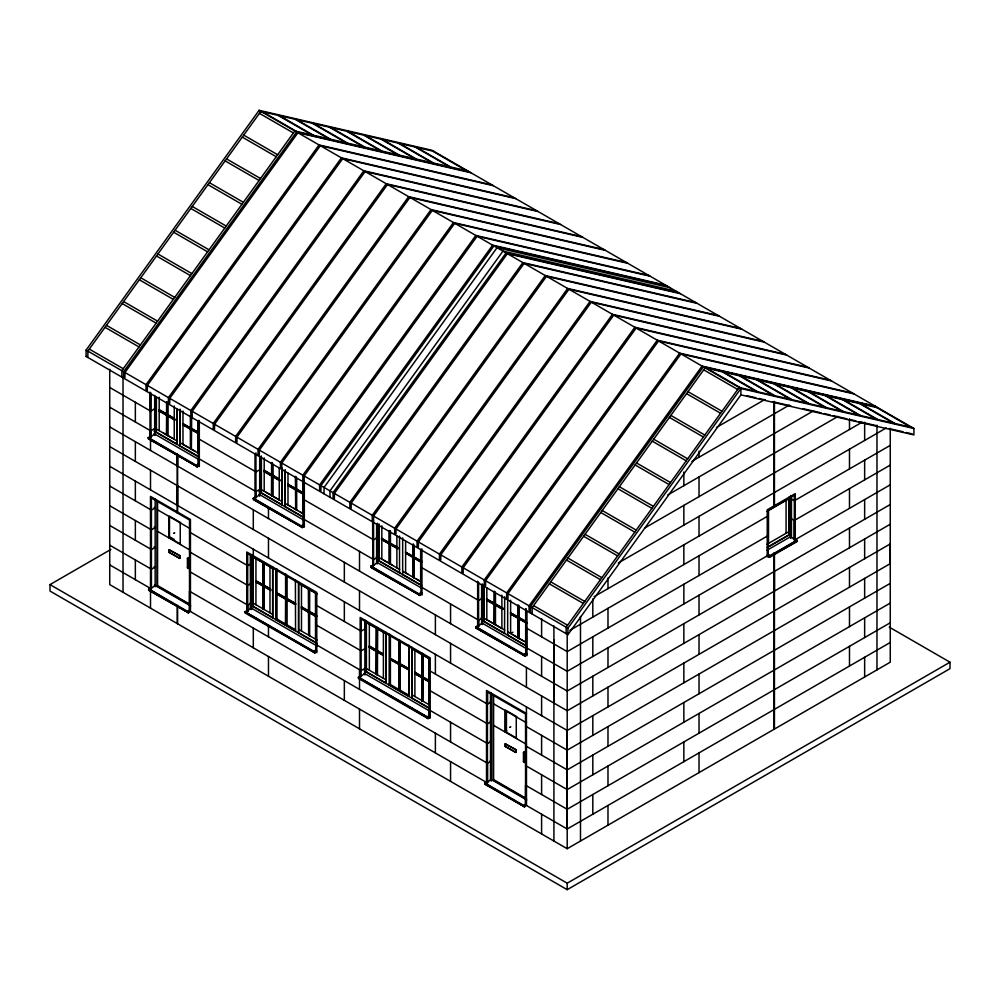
<?xml version="1.0" encoding="UTF-8"?>
<svg xmlns="http://www.w3.org/2000/svg" width="1000" height="1000" viewBox="0 0 1000 1000"><rect width="100%" height="100%" fill="white"/><g stroke="black" fill="none" stroke-linecap="round" stroke-linejoin="round"><path stroke-width="1.5" d="M177.25 485.6L177.25 505.312L109.738 466.325M177.613 485.8L177.613 505.513L567.2 730.45L774.075 611.013M247.7 611.237L247.7 605.112L251.45 602.95L251.45 609.062M250.512 608.525L250.562 602.388M259.7 495.562L259.7 489.438L255.95 491.613L255.95 497.725L255.95 452.863M315.863 605.037L361.1 631.163L361.1 619.075L429.263 658.438L429.263 717.588L429.263 709.938L487.45 743.538L491.213 741.363L490.275 740.825M478.587 626.263L478.587 620.15L482.337 617.975L482.337 624.1M491.213 692.875L491.213 780.788L491.213 761.075L487.45 763.25L487.45 782.962L487.45 692.025L525.55 714.025L525.55 804.95L525.55 785.238L567.2 809.287L774.075 689.85M490.275 701.4L491.213 701.938L487.45 704.112L487.45 692.025M553.913 703.062L553.913 639.675M525.538 804.938L567.2 829L567.2 633.4M526.025 608.787L526.025 655.188L526.025 647.537L567.2 671.312L768.175 555.288L768.175 535.575L567.2 651.6L526.025 627.825M774.075 591.3L774.075 571.587L567.2 691.025L177.613 466.087L177.613 455.538L177.613 513.138M774.075 506.938L774.075 401.475M774.438 591.087L774.438 571.375L890.263 504.513M774.438 401.5L774.438 506.737M890.263 445.375L794.325 500.763L790.575 498.6L790.575 495.838M794.325 540.188L794.325 520.475L890.263 465.087M86.1 356.5L86.1 350.075L259.1 110.325L432.088 150.325L913.9 428.5L913.9 434.913L740.9 394.875L567.913 634.663L86.1 356.45M260.875 111.35L87.863 351.087L87.863 357.512M703.388 366.838L876.388 406.838L703.375 366.838L530.388 606.575L530.4 613.013M739.15 387.488L566.138 627.225L566.163 633.65M567.913 634.663L567.913 628.25L740.9 388.5L913.9 428.5M148.212 437.75L197.512 466.825L148.212 438.787L148.212 437.75L150.188 436.362L150.938 436.788M198.837 463.85L196.388 465.575L196.762 466.388M197.138 467.038L197.138 466L199.125 464.613L198.375 464.175M253.212 498.375L302.525 527.45L253.212 499.412L253.212 498.375L255.2 496.987L255.95 497.413M148.675 589.138L188.637 612.825L148.675 590.175L148.675 589.138L150.662 587.75L151.412 588.175M155.213 585.45L149.425 589.575L149.8 590.388M303.85 524.475C302.125 524 300.738 528.288 301.775 526.5M302.15 527.663L302.15 526.625L304.137 525.237L303.387 524.8M189.975 609.85L187.525 611.575L187.9 612.388M188.275 613.038L188.275 612L190.25 610.612L189.513 610.175M311.575 650.425L314.988 652.913L244.963 612.913L244.963 611.888L246.95 610.487L247.7 610.925M251.5 608.2C250.138 608.337 244.2 613.888 246.088 612.612L245.338 612.188L314.988 652.913M370.838 566.287L420.15 595.363L370.838 567.325L370.838 566.287L372.825 564.9L373.575 565.325M377.375 562.6L371.587 566.725L371.587 567.75L420.15 595.363M316.325 649.938C314.6 649.463 313.212 653.763 314.25 651.963M244.963 611.888L314.613 652.1L316.6 650.7L315.863 650.275M421.475 592.388C419.762 591.912 418.363 596.2 419.4 594.412M419.775 595.575L419.775 594.538L421.763 593.15L421.012 592.712M429.263 715.75L430.012 716.938L428.025 718.6L358.375 678.388L358.375 677.362L360.363 675.962L361.1 676.4M364.9 673.675C363.55 673.812 357.6 679.362 359.487 678.088L358.75 677.663L428.4 718.388M475.85 626.912L525.15 655.987L475.85 627.95L475.85 626.912L477.837 625.525L478.587 625.95M482.388 623.225C481.025 623.375 475.087 628.925 476.975 627.65M429.725 715.413C428.013 714.938 426.613 719.237 427.65 717.438L428.4 717.875M358.375 677.362L428.025 717.575L430.012 716.175M526.487 653.012C524.763 652.537 523.375 656.825 524.412 655.037L526.763 654.538L526.025 653.337M524.788 656.2L524.788 655.163L526.763 653.775M484.725 783.15L524.688 806.838L484.725 784.188L484.725 783.15L486.7 781.762L487.45 782.188M491.25 779.475L485.462 783.587L485.838 784.4M526.013 803.863L523.575 805.588L523.938 806.4M524.312 807.05L524.312 806.012L526.3 804.625L525.55 804.188M150.938 393.075L150.938 437.55L148.575 438.05L149.325 438.488M149.325 439L148.95 438.188L154.738 434.062L154.738 435.363M198.925 434.012L182.75 424.675L182.75 423.6L197.875 431.987M182.75 424.675L197.875 433.062M166.588 401.975L166.588 435.163L166.875 401.812M197.512 466.3L199.125 464.613M889.237 627.112L950 662.2L950 668.662L567.2 889.675L50 591.062L50 584.6L110.862 549.45M259.7 469.725L255.95 471.9L198.375 438.663M169.175 549.8L179.862 555.712L179.638 558.425L169.175 552.388L169.175 549.8L179.862 555.712M169.175 552.388L179.862 558.3M303.938 494.65L287.762 485.3L287.762 484.225L302.887 492.612M287.762 485.3L302.887 493.688M271.588 462.612L271.588 495.8L271.887 462.438M271.588 495.8L272.825 496.163L272.825 464.487M187.413 558.35L188.525 557.7L189.65 558.35L188.525 558.987L187.413 558.35L187.413 567.837L188.525 568.475L189.65 567.837L188.525 567.188L187.413 567.837M148.675 590.175L188.637 612.825M295.688 509.363L295.387 476.35M302.525 526.925L304.137 525.237M250.562 562.962L251.45 563.525L247.7 565.688L189.513 532.1M188.637 612.3L190.25 610.612M250.562 582.675L251.45 583.237L247.7 585.4L189.513 551.812M270.875 590.538L255.712 581.788L255.712 580.712L269.913 588.55M255.712 581.788L269.913 589.637M295.438 604.712L276.7 593.9L276.7 592.825L295.725 603.462M245.338 612.188L247.7 611.688L247.7 553.6L315.863 592.962L315.863 652.113L315.863 644.463L361.1 670.588L364.862 668.413M276.7 593.9L295.725 604.538M397.775 548.812L381.6 539.475L381.6 538.4L398.075 547.562M381.6 539.475L398.075 548.65M262.825 563.225L262.825 609L263.125 563.062M262.825 609L264.062 609.375L264.062 563.6M370.838 567.325L372.825 565.662L372.638 522.163M405.688 553.038L421.562 562.55M285.6 574.338L285.6 624.212L285.9 574.163M308.663 635.125L308.363 588M314.988 652.4L316.6 651.462L315.863 651.038M420.15 594.837L421.763 593.15M361.1 631.163L364.862 629L364.862 619.938L364.9 674.963M716.488 427.425L764.875 399.5M377.463 627.55L377.163 675.013M364.862 648.713L361.1 650.875L315.863 624.75M691.938 461.325L774.075 413.9M774.438 413.688L789.237 405.15M502.788 609.45L486.6 600.1L486.6 599.025L503.075 608.2M667.837 494.938L774.075 433.612M774.438 433.4L813.6 410.788M486.6 600.1L503.075 609.275M390.1 658.3L409.137 668.938L390.1 658.3L390.1 659.375L409.137 670.013L390.1 659.375M358.75 677.663L360.363 675.962M644.95 527.863L774.075 453.312M774.438 453.113L837.975 416.425M475.85 627.95L525.15 655.987M429.812 681.225L414.663 672.475L414.663 673.55L421.275 677.025M618.25 563L774.075 473.025M774.438 472.825L861.963 422.287M512.938 632.2L510.625 633.538L510.625 600.175M518.025 604.888L518.025 638.062L519.25 638.438L519.25 606.763M594.15 596.625L886.312 427.938M423 655.362L422.713 701.312L422.713 654.013L421.775 653.475L421.775 700.763L422.075 653.3M767 511.425L788.875 498.787L788.875 534.888L767 547.513M790.575 498.6L791.462 498.038M525.15 655.462L526.763 654.538M569.9 630.337L768.175 515.862M767 544.288L788.875 531.65M767.575 547.362L791.275 533.675M766.988 550.288L791.275 536.263M768.175 554.525L767.425 554.95C769.163 554.5 769.837 558.525 769.038 556.65L797.062 540.388L795.075 538.987L794.325 539.425M795.675 539.412L890.263 484.8M769.9 555.363L767.237 556.9L767.237 509.812L795.263 493.625L795.263 539.2M769.188 556.213L796.838 540.25M769.038 557.163C771.538 556.85 769.25 554.8 767.712 554.188M771.087 555.975L796.312 541.85L796.312 540.812L790.525 536.7L790.525 537.987M769.412 557.375L797.062 541.413L797.062 540.388M506.875 730.962L505.075 732L505.075 710.45M505.225 743.825L515.9 749.725L515.688 752.438L505.225 746.413L505.225 743.825L515.9 749.725M505.225 746.413L515.9 752.312M890.263 524.212L567.2 710.738L109.738 446.613M523.462 752.362L524.575 751.712L525.7 752.362L524.575 753.012L523.462 752.362L523.462 761.85L524.575 762.487L525.7 761.85L524.575 761.2L523.462 761.85M774.438 610.8L890.263 543.925L890.263 563.638L774.438 630.513M486.7 781.762L485.087 783.975L524.688 806.838M774.075 630.725L567.2 750.15L525.55 726.112M774.075 650.425L567.2 769.862L525.55 745.825M774.438 650.225L890.263 583.35M524.688 806.312L526.3 804.625M774.075 670.138L567.2 789.575L525.55 765.537M774.438 669.938L890.263 603.062M774.438 689.65L890.263 622.775M567.2 829L890.263 642.487M109.738 369.275L109.738 584.6L567.2 848.713L890.263 662.2L890.263 428.325M50 584.6L567.2 883.2L950 662.2M260.85 111.35L433.862 151.35M467.837 170.975L294.837 130.963L121.838 370.712L121.862 377.137M469.613 171.988L296.613 131.988L123.612 371.737L123.612 378.15M470.925 172.75L297.938 132.75L124.938 372.5L124.938 377.6L123.637 376.85M492.025 184.925L319.025 144.938L146.037 384.675L146.037 389.787L147.35 390.538L147.35 385.438L320.337 145.688L493.325 185.675M514.425 197.862L341.425 157.863L168.438 397.612L168.438 402.713L169.75 403.475L169.75 398.363L342.738 158.625L515.725 198.612M536.825 210.8L363.837 170.8L190.837 410.55L190.837 415.65L192.15 416.4L192.15 411.3L365.138 171.55L538.125 211.55M559.225 223.725L386.238 183.738L213.25 423.475L213.25 428.587L214.55 429.338L214.55 424.237L387.537 184.488L560.538 224.488M581.625 236.663L408.638 196.663L235.65 436.413L235.65 441.512L236.95 442.275L236.95 437.163L409.938 197.425L582.938 237.413M604.025 249.6L431.037 209.6L258.05 449.35L258.05 454.45L259.35 455.2L259.35 450.1L432.35 210.35L605.337 250.35M626.438 262.525L453.438 222.537L280.45 462.275L280.45 467.388L281.762 468.137L281.762 463.038L454.75 223.287L627.737 263.288M648.838 275.462L475.838 235.475L302.85 475.213L303.038 513.7M650.138 276.212L477.15 236.225L304.163 475.962L304.163 481.075L302.85 480.312M665.612 285.15L492.625 245.15L319.625 484.9L319.625 490L320.938 490.763L320.938 485.65L493.925 245.912L666.925 285.9M670.025 287.7L497.038 247.7L324.05 487.45L324.05 493.825M675.95 291.125L502.962 251.125L329.975 490.875L329.975 497.25M679.062 292.913L506.075 252.925L333.075 492.663L333.075 497.775L334.387 498.525L334.387 493.425L507.375 253.675L680.375 293.675M695.837 302.6L522.85 262.613L349.862 502.35L349.862 507.463L351.163 508.212L351.163 503.113L524.163 263.363L697.15 303.363M718.238 315.538L545.25 275.538L372.262 515.288L372.262 520.388L373.562 521.15M719.55 316.288L546.562 276.3L373.562 516.038L373.575 565.638M740.65 328.475L567.65 288.475L394.663 528.225L394.663 533.325L395.975 534.075L395.975 528.975L568.962 289.225L741.95 329.225M763.05 341.4L590.062 301.413L417.062 541.15L417.062 546.263L418.375 547.013L418.375 541.912L591.362 302.162L764.35 342.163M785.45 354.338L612.463 314.337L439.462 554.087L439.462 559.188L440.775 559.95L440.775 554.837L613.763 315.1L786.75 355.087M807.85 367.275L634.862 327.275L461.875 567.025L461.875 572.125L463.175 572.875L463.175 567.775L636.163 328.038L809.163 368.025M830.25 380.2L657.262 340.213L484.275 579.95L484.275 585.062L485.575 585.812L485.575 580.712L658.575 340.962L831.562 380.962M852.65 393.137L679.663 353.15L506.675 592.888L506.675 598L507.975 598.75L507.975 593.638L680.975 353.9L853.962 393.888M875.062 406.075L702.062 366.075L529.075 605.825L529.075 610.925L530.388 611.688M878.162 407.863L705.15 367.863L532.163 607.6L532.163 614.025M739.125 387.475L912.138 427.488M746.737 395.662L755.837 397.762M758.875 398.475L764.95 399.875M772.537 401.625L790.738 405.838M802.887 408.638L821.087 412.85M824.125 413.55L830.2 414.963M833.238 415.662L846.888 418.812M849.925 419.513L856 420.925M859.025 421.625L877.237 425.838M889.375 428.638L903.037 431.8M906.075 432.5L912.138 433.9M432.425 151.012L466.388 170.625M876.725 407.525L910.688 427.137M416.7 147.387L450.675 166.988M861 403.9L894.963 423.5M415.262 147.05L449.237 166.663M859.562 403.562L893.525 423.175M399.55 143.412L433.512 163.025M843.85 399.925L877.812 419.538M398.113 143.088L432.075 162.688M842.412 399.6L876.375 419.2M382.388 139.45L416.362 159.062M826.688 395.962L860.65 415.575M380.962 139.113L414.925 158.725M825.25 395.625L859.212 415.238M365.238 135.488L399.2 155.087M809.538 392L843.5 411.6M363.8 135.15L397.762 154.762M808.1 391.662L842.062 411.275M348.088 131.512L382.05 151.125M792.375 388.025L826.35 407.638M346.65 131.188L380.613 150.8M790.938 387.7L824.912 407.312M330.925 127.55L364.888 147.162M775.225 384.062L809.188 403.675M329.487 127.225L363.45 146.825M773.787 383.738L807.75 403.338M313.775 123.588L347.738 143.2M758.075 380.1L792.038 399.712M312.337 123.25L346.3 142.863M756.637 379.762L790.6 399.375M296.613 119.625L330.588 139.225M740.913 376.138L774.875 395.737M295.175 119.288L329.15 138.9M739.475 375.8L773.438 395.412M279.462 115.65L313.425 135.262M723.763 372.163L757.725 391.775M278.025 115.325L311.988 134.925M722.325 371.838L756.287 391.438M262.312 111.688L296.275 131.3M706.6 368.2L740.562 387.812M259.1 110.325L740.9 388.5L740.9 394.925M259.438 113.35L293.4 132.963M703.725 369.862L737.688 389.475M243.713 135.125L277.675 154.738M688.012 391.637L721.975 411.25M242.275 137.125L276.238 156.738M686.575 393.638L720.537 413.25M226.562 158.9L260.525 178.512M670.85 415.412L704.825 435.025M225.125 160.9L259.088 180.512M669.412 417.413L703.388 437.025M791.462 517.75L790.575 518.3L794.325 520.475M209.4 182.675L243.363 202.288M653.7 439.188L687.663 458.8M207.963 184.675L241.925 204.288M652.262 441.188L686.225 460.8M797.062 541.413L796.688 540.688M192.25 206.45L226.213 226.062M636.55 462.962L670.512 482.575M190.812 208.45L224.775 228.062M635.112 464.963L669.075 484.575M768.175 555.288L769.788 556.213M767.425 555.712L769.038 556.65M175.087 230.225L209.062 249.838M619.388 486.737L653.35 506.35M173.65 232.225L207.625 251.838M617.95 488.738L651.912 508.35M157.938 254L191.9 273.612M602.238 510.513L636.2 530.125M156.5 256L190.463 275.613M600.8 512.513L634.763 532.125M140.787 277.787L174.75 297.387M585.075 534.288L619.038 553.9M139.35 279.775L173.312 299.387M583.638 536.287L617.612 555.9M123.625 301.562L157.587 321.163M567.925 558.075L601.888 577.675M122.188 303.55L156.15 323.162M566.487 560.062L600.45 579.675M106.475 325.337L140.438 344.938M550.763 581.85L584.738 601.45M105.037 327.325L139 346.938M549.325 583.837L583.3 603.45M89.312 349.113L123.275 368.713M533.612 605.625L567.575 625.225M86.1 350.075L567.913 628.25M159.262 409.688L174.088 418.25M264.262 470.312L279.1 478.875M421.863 561.3L405.387 552.137L421.562 561.475M525.525 621.15L510.4 612.762L526.575 622.1M158.963 409.862L175.138 419.2M182.75 423.6L198.925 432.938M263.975 470.487L280.15 479.825M287.762 484.225L303.938 493.562M381.6 538.4L397.775 547.737M486.6 599.025L502.788 608.362M159.262 410.775L174.088 419.325M264.262 471.4L279.1 479.963M407.038 553.825L421.863 562.388M526.875 623.013L510.4 613.837L526.575 623.188M158.963 410.938L175.138 420.275M263.975 471.562L280.15 480.913M154.275 408.862L150.938 411.275L109.738 387.488M376.4 537.1L377.325 537.638L373.575 539.812L303.387 499.288M481.413 597.725L482.337 598.263L478.587 600.438L421.012 567.2M163.3 432.925L166 434.487M168.7 436.037L172.738 438.375M183.05 444.338L188.438 447.45M191.137 449L195.188 451.337M265.613 492L269.662 494.338M272.362 495.887L279.1 499.787M288.062 504.963L290.763 506.512M293.45 508.075L297.5 510.4M300.188 511.962L302.887 513.525M383.237 559.913L387.287 562.25M389.988 563.8L392.675 565.363M405.688 572.875L408.387 574.425M416.475 579.1L420.513 581.425M486.9 619.763L501.737 628.325M513.387 635.05L517.438 637.388M520.138 638.938L524.175 641.275M156.387 429.025L177.037 440.95M180.175 442.762L198.25 453.188M261.388 489.65L282.05 501.575M285.188 503.387L303.263 513.825M379.025 557.562L399.675 569.487M402.812 571.3L420.887 581.725M484.025 618.188L504.688 630.112M507.825 631.925L525.9 642.362M166.588 435.163L167.512 435.7L167.512 402.525M518.025 638.062L518.95 638.612L518.95 605.425M154.275 428.575L150.938 430.988L109.738 407.2M376.4 556.812L377.325 557.35L373.575 559.525L303.387 519L303.387 526.65L303.387 480.25M481.4 617.438L482.337 617.975M198.25 456.425L180.175 445.988L180.175 409.387M303.263 517.05L285.188 506.613L285.188 470.012M399.675 572.712L379.025 560.788L379.025 524.188M402.812 574.525L420.887 584.963M504.688 633.35L484.025 621.425L484.025 584.812M507.825 635.15L525.9 645.588M154 431.05L198.962 457.013M259 491.675L303.962 517.638M376.625 559.587L421.587 585.55M481.637 620.212L526.6 646.175M255.95 491.613L198.375 458.375L198.375 464.487L198.375 420.462M421.012 586.912L478.587 620.15M154 433.638L198.962 459.588M259 494.263L303.962 520.225M376.625 562.175L421.587 588.125M481.637 622.8L526.6 648.763M198.375 464.938L199.125 465.375M303.387 525.562L304.137 526M421.012 593.475L421.763 593.913M524.288 654.188L526.95 655.725L526.95 611.263M148.425 437.625L197.362 465.875M253.438 498.25L302.375 526.5M371.062 566.163L420 594.412M476.075 626.788L525.013 655.037M150.65 439.762L197.512 466.825M302.525 527.45L253.962 499.85L253.962 498.812L259.75 494.688L259.75 495.988M109.738 426.912L177.25 465.887L177.25 453.825L177.25 512.938M526.487 713.487L486.525 690.413L486.525 782.412M253.137 557.15L272.775 568.475L272.775 617.725L253.137 606.388L253.137 554.987M317 594.012L298.675 583.438L298.675 632.675L317 643.25M366.55 622.625L386.188 633.95L386.188 683.2L366.55 671.862M429.1 658.737L412.088 648.913L412.088 698.15L429.1 707.975M154.225 507.388L155.162 507.925L151.412 510.1L109.738 486.037M180.675 522.638L169.475 516.175L169.475 537.725L180.675 544.2M516.725 716.65L505.525 710.188L505.525 731.75L516.725 738.213M157.562 509.812L190.425 528.787M493.6 703.825L526.475 722.8M429.263 670.512L487.45 704.112M301.55 606.825L316.712 615.575M369.425 646.012L383.312 654.025M414.963 672.3L428.85 680.325M255.712 580.712L270.875 589.462M276.7 592.825L295.438 603.638M301.262 607L316.413 615.75L316.413 616.825L301.262 608.075M369.125 646.188L383.013 654.2M301.55 607.9L316.712 616.65M369.425 647.087L383.312 655.113M423.8 678.487L430.112 682.125M369.125 647.262L383.013 655.275M414.663 673.55L429.812 682.3M154.225 527.1L155.162 527.638L151.412 529.812L109.738 505.75M490.275 721.112L491.213 721.65L487.45 723.825L429.263 690.225M170.375 537.212L174.112 539.362M157.562 531.362L190.425 550.337M493.6 725.375L526.475 744.362M253.137 603.15L272.775 614.487M298.675 629.438L317 640.025M366.55 668.625L386.188 679.963M412.088 694.912L429.1 704.737M421.775 700.763L422.713 701.312M154.225 546.812L155.162 547.35L151.412 549.525L109.738 525.462M250.512 602.413L251.45 602.95M275.912 618.45L295.55 629.788M285.6 624.212L286.525 624.763L286.525 574.875M275.912 619.525L295.55 630.862L295.4 580.025M250.75 605.175L316.388 643.075M364.162 670.65L429.787 708.55M189.513 571.512L247.7 605.112M250.75 607.762L316.988 646M364.162 673.238L429.787 711.137M429.263 716.513L430.012 716.938M245.188 611.75L314.837 651.963M358.6 677.225L428.25 717.438M247.425 613.387L250.1 614.925M252.763 616.475L255.438 618.013M264.8 623.413L267.462 624.963M276.825 630.363L279.5 631.9M375.525 687.35L378.2 688.888M410.275 707.412L412.95 708.95M422.3 714.35L424.975 715.9M154.225 566.525L155.162 567.062L151.412 569.225L109.738 545.175M490.275 760.537L491.213 761.075M487.45 763.25L189.513 591.225L189.513 610.938L189.513 520.013L151.412 498.013L151.412 588.938M190.387 604.562L157.562 585.6L157.562 502.113M526.438 798.575L493.6 779.625L493.6 696.125M157.075 585.887L190.125 604.963M493.125 779.9L526.163 798.975M154.462 585.025L190.688 605.938M490.513 779.038L526.725 799.95M109.738 564.888L150.512 588.425L150.475 496.4L190.438 519.475L190.438 611.475M189.213 610.775L486.7 782.525M148.9 589.012L188.487 611.875M484.95 783.025L524.538 805.888M876.975 425.25L876.975 669.862M864.65 422.25L864.65 440.45M864.65 460.163L864.65 479.862M864.65 499.575L864.65 519.288M864.65 539L864.65 558.713M864.65 578.425L864.65 598.138M864.65 617.85L864.65 637.562M864.65 657.275L864.65 676.975M849.488 418.85L849.488 429.5M849.488 449.2L849.488 468.913M849.488 488.625L849.488 508.338M849.488 528.05L849.488 547.762M849.488 567.475L849.488 587.188M849.488 606.9L849.488 626.613M849.488 646.312L849.488 666.025M795.075 538.987L795.075 539.75M794.325 539.725L794.325 495.25L768.175 510.35L768.175 556.362M791.438 496.062L791.462 537.45M791.275 495.863L791.275 537.562M790.575 496.15L790.575 538.013M789.025 497.15L789.025 534.975M786.075 500.4L786.075 533.275M774.438 552.75L774.438 729.075M774.075 552.95L774.075 729.275M768.512 510.55L768.512 543.413M699.025 451.163L699.025 457.225M699.025 476.938L699.025 496.65M699.025 516.362L699.025 536.075M699.025 555.788L699.025 575.487M699.025 595.2L699.025 614.913M699.025 634.625L699.025 654.338M699.025 674.05L699.025 693.763M699.025 713.475L699.025 733.188M699.025 752.9L699.025 772.6M683.85 472.05L683.85 485.7M683.85 505.412L683.85 525.125M683.85 544.825L683.85 564.538M683.85 584.25L683.85 603.962M683.85 623.675L683.85 643.388M683.85 663.1L683.85 682.812M683.85 702.525L683.85 722.237M683.85 741.938L683.85 761.65M607.987 578.025L607.987 588.638M607.987 608.35L607.987 628.05M607.987 647.763L607.987 667.475M607.987 687.188L607.987 706.9M607.987 726.612L607.987 746.325M607.987 766.038L607.987 785.75M607.987 805.462L607.987 825.163M592.812 598.913L592.812 617.1M592.812 636.812L592.812 656.525M592.812 676.237L592.812 695.95M592.812 715.662L592.812 735.375M592.812 755.088L592.812 774.8M592.812 794.513L592.812 814.212M580.487 616.487L580.487 841.038M567.2 730.45L567.2 848.713M567.2 883.2L567.2 889.675M553.913 625.887L553.913 841.038M541.6 618.625L541.6 636.812M541.6 656.525L541.6 676.237M541.6 695.95L541.6 715.662M541.6 735.375L541.6 755.088M541.6 774.8L541.6 794.513M541.6 814.212L541.6 833.925M526.425 628.05L526.425 647.763M526.425 667.475L526.425 687.188M526.425 706.9L526.487 805.5M525.675 608.862L525.675 642.237M524.575 753.012L524.575 762.487M518.312 606.213L518.312 637.9M516.275 716.912L516.275 738.475M515.688 749.85L515.688 752.438M507.675 600.05L507.675 635.237M506.425 711.213L506.425 731.225M505.45 743.688L505.45 746.275M504.688 596.737L504.538 633.425M501.887 595.125L501.887 628.5M495.462 593.025L495.462 624.7M495.163 591.688L495.163 624.875M494.525 592.475L494.225 624.338L494.225 591.15M493.125 694.625L493.125 780.55M490.513 693.125L490.513 780.337M486.825 587.95L486.825 619.8M483.875 584.788L483.875 621.5M482.337 583.875L482.388 624.525M481.637 585.025L481.637 624.087M478.587 582.238L478.587 626.712M477.65 581.263L477.65 627.263M450.562 603.962L450.562 623.675M450.562 643.388L450.562 663.1M450.562 722.237L450.562 741.938M450.562 761.65L450.562 781.363M435.387 614.913L435.387 634.625M435.387 654.338L435.387 674.05M435.387 733.188L435.387 752.9M430.2 718.125L430.2 657.887L360.175 617.463L360.175 677.7M428.925 658.625L428.925 704.638M428.025 717.575L428.025 718.6M421.95 549.1L421.95 595.1M421.012 549L421.012 594.55M420.662 549.75L420.662 581.6M414.888 650.525L414.888 696.538M414.237 546.125L414.237 577.812M413.938 544.8L413.938 577.975M413.312 544.087L413.013 577.438L413.013 544.25M411.938 647.312L411.938 698.238M409.137 645.312L409.137 695.2M408.8 645.5L408.8 696.425M405.613 541.062L405.613 572.913M402.663 537.888L402.663 574.612M400.238 641.737L399.938 690.225L399.938 640.35M399.525 536.087L399.525 572.8M399.3 641.2L399.3 689.525M399 639.812L399 689.688M396.875 536.013L396.875 567.863M390.45 530.887L390.45 564.075M390.4 634.5L390.4 684.375M390.15 531.062L390.15 564.237M389.513 531.85L389.513 563.538M389.212 530.513L389.212 563.7M389.175 634.163L389.175 685.088M386.037 632.35L386.037 683.275M383.387 632.337L383.387 678.35M381.825 525.812L381.825 559.175M378.875 524.163L378.875 560.875M377.463 629.075L377.463 674.837M377.325 523.237L377.375 563.9M376.625 524.388L376.625 563.462M376.538 628.525L376.238 674.475L376.238 627.175M369.35 624.237L369.35 670.238M366.4 621.013L366.4 671.95M361.1 619.075L361.1 676.712M359.513 551.4L359.513 571.112M359.513 590.825L359.513 610.538M359.513 669.675L359.513 689.375M359.513 709.087L359.513 728.8M344.338 562.35L344.338 582.062M344.338 601.775L344.338 621.487M344.338 680.625L344.338 700.337M316.788 652.65L316.788 592.413L246.762 551.987L246.762 612.225M315.512 593.15L315.512 639.163M314.613 652.1L314.613 653.125M309.6 589.888L309.6 635.662M309.3 588.538L309.3 635.837M304.325 481.188L304.325 527.188M301.475 585.05L301.475 631.062M298.525 581.838L298.525 632.762M296.613 478.225L296.613 509.9M296.312 476.887L296.312 510.075M287.987 473.15L287.987 505M286.825 576.263L286.825 624.587M285.038 469.988L285.038 506.7M282.05 468.2L282.05 504.812L261.388 492.887L261.388 456.275M281.9 468.175L281.9 504.888M279.25 468.1L279.25 499.963M277 569.025L277 618.9M275.763 570.225L275.763 619.612M272.525 463.15L272.525 496.337M272.625 566.875L272.625 617.812M269.975 566.862L269.975 612.875M268.475 508L268.475 518.55M268.475 538.263L268.475 557.975M268.475 624.75L268.475 636.812M268.475 656.525L268.475 676.237M264.2 457.9L264.2 491.262M263.762 562.238L263.762 609.538M261.25 456.25L261.25 492.962M259.7 456.087L259.7 495.55M255.938 558.763L255.938 604.763M255.2 496.987L255.2 497.75M255.012 454.25L255.012 497.188M253.3 509.787L253.3 529.5M253.3 549.212L253.3 556.838M253.3 628.062L253.3 647.775M252.987 555.538L252.987 606.475M251.45 554.462L251.5 609.487M250.562 555.438L250.75 609.062M250.512 555.675L250.512 608.513M246.95 610.487L246.95 611.25M199.312 420.562L199.312 466.562M198.038 421.213L198.038 453.062M191.612 416.087L191.312 449.438L191.312 416.262M190.375 415.712L190.375 448.9M188.525 558.987L188.525 568.475M182.975 411L182.975 444.375M180.238 522.9L180.238 544.45M180.025 409.35L180.025 446.075M179.638 555.837L179.638 558.425M177.613 607.1L177.613 623.775M177.25 605.375L177.25 623.575M177.037 409.1L177.037 444.175L156.387 432.25L156.387 397.175M176.887 409.075L176.887 444.263M174.237 405.962L174.237 439.325M169.4 549.675L169.4 552.263M169.037 516.438L169.037 537.987M167.812 403.85L167.812 435.538M159.188 397.275L159.188 430.637M157.075 500.613L157.075 586.538M156.237 397.15L156.237 432.337M155.162 498.862L155.162 586.775M154.688 395.462L154.688 434.938M150.662 587.75L149.05 589.963M150.512 392.837L150.512 411.025M150.512 430.737L150.512 436.8M150.512 439.837L150.512 450.45M150.512 470.163L150.512 489.875M150.512 589.95L150.512 608.138M150.188 436.362L150.188 437.125M150.013 392.1L150.013 438.088M135.35 402.262L135.35 421.975M135.35 441.688L135.35 461.4M135.35 481.112L135.35 500.825M135.35 520.538L135.35 540.25M135.35 559.963L135.35 579.675M123.025 377.113L123.025 592.263M174.562 532.9L173.962 533.25L174.562 532.9M510.6 726.925L510.012 727.262L510.6 726.925M408.95 695.263L389.312 683.925L389.312 685L408.95 696.338L408.95 695.263"/></g></svg>
